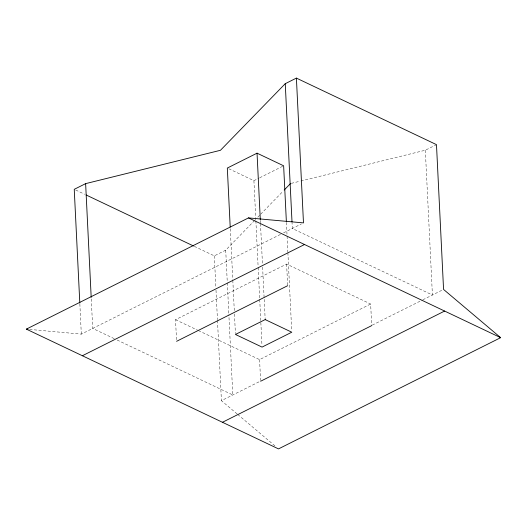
<?xml version="1.0" encoding="UTF-8"?>
<svg xmlns="http://www.w3.org/2000/svg" width="527" height="527" viewBox="0 0 527 527"><rect width="100%" height="100%" fill="white"/><g stroke="black" fill="none" stroke-linecap="round" stroke-linejoin="round"><path stroke-width="0.4" stroke-dasharray="2.63 1.98" d="M194.311 246.366L214.324 255.872L225.714 250.167L255.529 219.515M257.822 217.157L260.114 214.805M260.687 214.212L283.045 191.222M228.797 168.759L253.915 180.682L258.988 178.146M259.712 177.783L282.913 166.163M300.871 180.998L425.329 150.221L435.783 144.991M29.584 329.421L81.323 334.125L280.588 234.357M283.526 232.888L301.385 223.942M176.505 339.704L175.531 319.691L286.609 264.073L370.652 304L371.713 325.614M198.383 330.548L259.58 359.612L370.652 304M237.091 413.912L221.406 400.665L259.949 381.364M372.233 325.146L422.14 300.159M422.871 299.791L442.864 289.784M291.299 183.363L300.074 181.196M75.723 190.036L84.623 194.259M175.531 319.691L197.645 330.198M114.207 338.637L92.712 328.426L91.23 298.157M117.172 340.04L232.796 394.96L228.87 314.797M237.717 414.446L275.99 446.777M425.329 150.221L432.41 295.015L292.333 228.481L292.05 222.75M286.405 222.361L287.847 251.873M287.887 252.696L291.701 330.574M286.609 264.073L287.663 285.693M260.338 220.391L260.457 222.849M260.496 223.672L262.459 263.836M262.617 267.117L265.147 318.763M253.915 180.682L255.839 220.036M255.878 220.853L258.125 266.761M258.164 267.578L259.686 298.73M259.725 299.553L261.972 345.455M259.58 359.612L260.595 380.428M230.286 228.718L232.776 279.541M232.815 280.364L234.298 310.693M234.456 313.973L235.417 333.644M225.714 250.167L227.269 282.07M227.315 282.894L228.83 313.973M214.324 255.872L215.846 286.958M216.004 290.225L217.447 319.678M217.486 320.495L221.406 400.665M79.847 303.855L81.323 334.125"/><path stroke-width="0.79" d="M296.398 78.101L303.48 222.895L248.5 217.901L26.35 329.131L278.5 448.899L500.65 337.669L443.563 289.435L436.481 144.642L296.398 78.101L285.252 83.688L220.457 150.294L85.631 183.633L74.241 189.331L79.808 303.038M284.191 190.043L290.502 183.561M286.365 221.544L283.638 165.801L257.044 153.173L227.321 168.054L230.207 227.078M82.383 355.745L304.534 244.515M176.585 341.312L287.663 285.693M260.634 381.232L371.713 325.614M222.466 422.279L444.617 311.055M26.35 329.131L27.964 329.276M248.5 217.901L500.65 337.669M86.105 194.964L193.574 246.01M285.252 83.688L292.011 221.933M257.044 153.173L260.292 219.568M85.631 183.633L91.191 297.34M265.186 319.579L235.457 334.467L262.051 347.095L291.78 332.214L265.186 319.579"/></g></svg>
